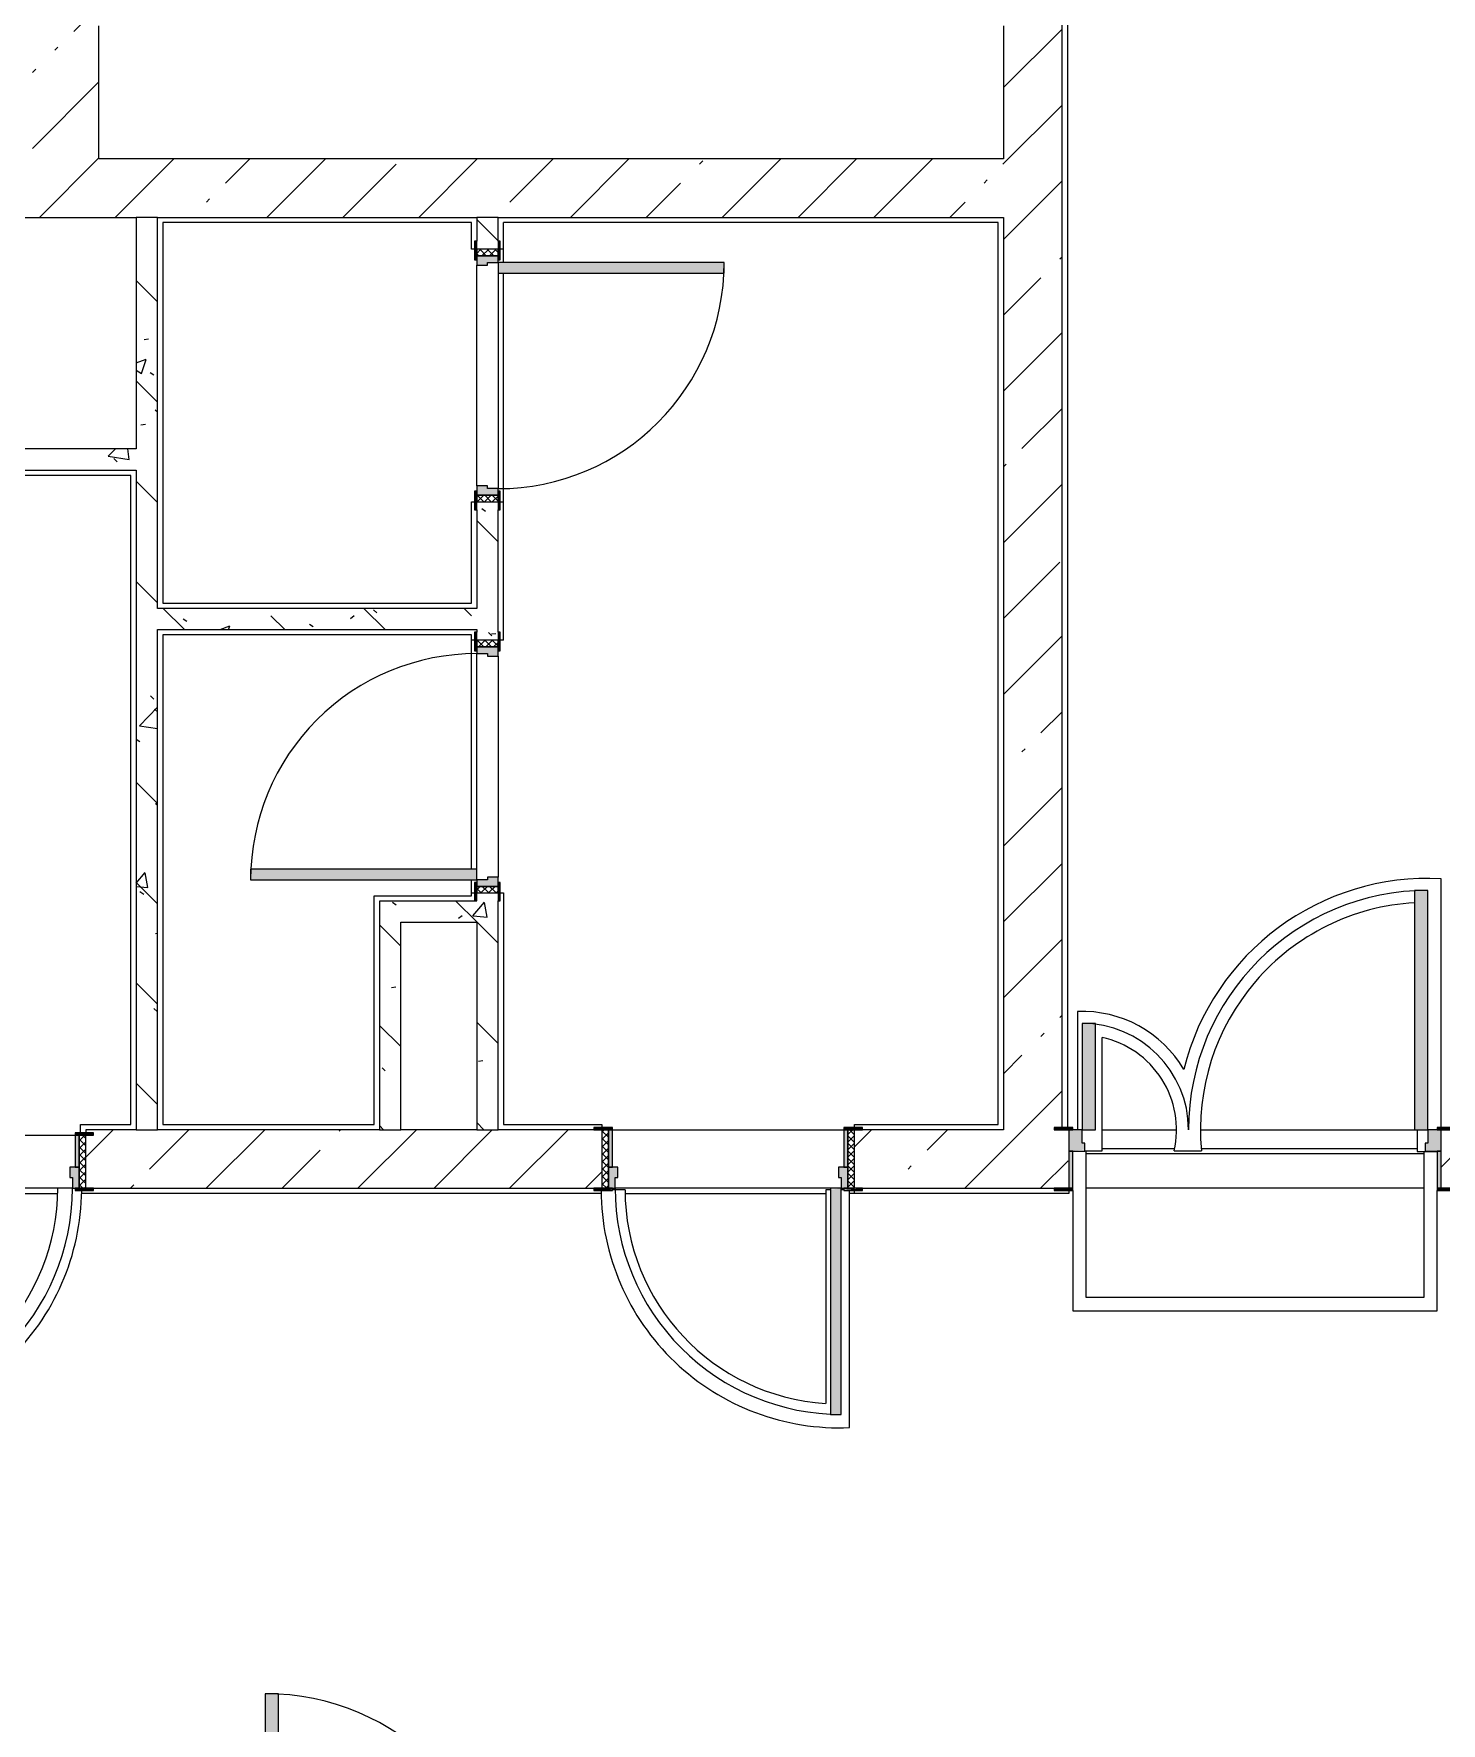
# Model space of a CAD drawing. Header units: millimetres. Extents: x -3377 to 186574, y -8553 to 29000.
# Drawn here: x 148729 to 154018, y 11389 to 17740 of the extents above; entities that cross this region are included whole.
import ezdxf

# ---------------------------------------------------------------- set-up
doc = ezdxf.new("R2010")
doc.units = ezdxf.units.MM
for name, color, linetype, lineweight, true_color in [('A-DOOR-3', 7, 'Continuous', 5, 0xaaaaaa), ('A-DOOR-4', 7, 'Continuous', 5, 0xe2e2e2), ('A-DOOR-FRAM-2', 7, 'Continuous', 5, 0xe2e2e2), ('A-DOOR-FRAM-3', 7, 'Continuous', 5, 0xaaaaaa), ('A-FLOR-1', 7, 'Continuous', 5, 0xaaaaaa), ('I-WALL-5', 7, 'Continuous', 5, 0x787878)]:
    doc.layers.add(name, color=color, linetype=linetype, lineweight=lineweight, true_color=true_color)
doc.layers.add('A-WALL', color=7, linetype='Continuous', lineweight=9)
doc.layers.add('I-WALL-3', color=7, linetype='Continuous', lineweight=5)
pattern_1 = [(45, (59563.6, 0), (-285.1231, 285.1231), []), (45, (59848.73, 0), (-285.1231, 285.1231), [504.031, -100.806, 16.764, -84.042])]
pattern_2 = [(135, (59563.6, 0), (-377.1708, -377.1708), [533.4, -88.9, 17.78, -88.9]), (135, (59563.6, 376.94), (-377.1708, -377.1708), []), (50, (59563.6, 0), (637.6445, -55.7866), [66.675, -733.425]), (355, (59563.6, 0), (-123.3494, 668.699), [53.34, -586.74]), (100.451, (59616.75, -4.65), (514.299, 612.908), [56.665, -623.315]), (46.184, (59563.6, 177.8), (948.7764, -147.15), [100.012, -1100.137]), (96.636, (59642.7, 165.5), (830.909, 865.997), [84.998, -934.973]), (351.184, (59563.6, 177.8), (830.918, 865.988), [80.01, -880.11]), (21, (59652.5, 133.35), (530.6506, -357.9283), [66.675, -733.425]), (326, (59652.5, 133.35), (216.308, 644.6585), [53.34, -586.74]), (71.451, (59696.7, 103.5), (746.9596, 286.7243), [56.665, -623.315]), (37.5, (59563.6, 0), (10.81053, 295.9426), [16.764, -562.864, 16.764, -578.866, -588.962]), (37.5, (59563.6, 0), (10.81053, 295.9426), [-1175.258, 16.764, -572.198]), (7.5, (59563.6, 0), (233.8692, 350.6318), [16.764, -322.834, 16.764, -549.529, -224.472]), (7.5, (59563.6, 0), (233.8692, 350.6318), [-905.891, 16.764, -207.708]), (327.5, (59365.36, 0), (474.5678, -20.0513), [16.764, -205.486, 16.764, -676.656, -920.115]), (327.5, (59365.36, 0), (474.5678, -20.0513), [-915.67, 16.764, -903.351]), (317.5, (59276.46, 0), (518.4522, 88.9934), [16.764, -272.161, 16.764, -443.738, -653.415]), (317.5, (59276.46, 0), (518.4522, 88.9934), [-749.427, 16.764, -636.651])]
pattern_3 = [(135, (1826.41, 104.685), (-14.14214, -14.14214), []), (225, (1826.41, 104.685), (14.14214, -14.14214), [])]
pattern_4 = [(45, (-296.384, 104.685), (-14.1421, 14.1421), []), (135, (-296.384, 104.685), (-14.1421, -14.1421), [])]

# ---------------------------------------------------------------- blocks, each defined once
blk = doc.blocks.new('110_Дверь_СКБ_2Ст - Д-1_л_Лестничная клетка EIS60 2-32142534-1_8_1_птичка')
at = {"layer": 'A-DOOR-4'}
for points in [[(662.5, 1010), (612.5, 1010), (612.5, 110), (662.5, 110), (662.5, 786.4)], [(-587.5, 510), (-637.5, 510), (-637.5, 110), (-587.5, 110), (-587.5, 499.2)], [(712.5, 30), (697.5, 30), (699.6, -110), (712.5, -110)]]:
    blk.add_hatch(color=256, dxfattribs=at).paths.add_polyline_path(points)
h = blk.add_hatch(color=256, dxfattribs=at)
h.paths.add_polyline_path([(662.5, 110), (662.5, 60), (652.5, 60), (652.5, 30), (712.5, 32.6), (712.5, 110)])
h.paths.add_polyline_path([(-637.5, 110), (-687.5, 110), (-687.2, 30), (-627.5, 35.6), (-627.5, 60), (-637.5, 60), (-637.5, 104.8)])
at = {"layer": 'A-DOOR-FRAM-2'}
for points in [[(-672.5, 118), (-742.5, 118), (-742.5, 110), (-672.5, 110)], [(729.9, 118), (697.5, 118), (697.5, 110), (767.5, 110), (767.5, 118)], [(-672.5, 30), (-687.5, 30), (-687.4, -110), (-672.5, -110), (-672.5, -21.5)], [(-687.4, -110), (-742.5, -110.2), (-742.5, -118), (-672.5, -118), (-674.5, -110)], [(767.5, -110), (697.5, -110), (698.9, -118), (767.5, -118)]]:
    blk.add_hatch(color=256, dxfattribs=at).paths.add_polyline_path(points)
at = {"layer": 'A-DOOR-3'}
for p, q in [((662.5, 1010), (612.5, 1010)), ((612.5, 1010), (612.5, 110)), ((662.5, 110), (662.5, 1010)), ((-637.5, 510), (-637.5, 110)), ((-587.5, 510), (-637.5, 510)), ((-587.5, 110), (-587.5, 510)), ((-637.5, 110), (-587.5, 110)), ((612.5, 110), (662.5, 110))]:
    blk.add_line(p, q, dxfattribs=at)
for centre, radius, start, end in [((662.5, 110), 900, 90, 180), ((-637.5, 110), 400, 360, 90)]:
    blk.add_arc(centre, radius, start, end, dxfattribs=at)
at = {"layer": 'A-DOOR-FRAM-3'}
for p, q in [((-672.5, 118), (-742.5, 118)), ((-742.5, 118), (-742.5, 110)), ((-742.5, 110), (-672.5, 110)), ((-637.5, 110), (-687.5, 110)), ((-687.5, 110), (-687.5, 30)), ((-672.5, 110), (-672.5, 118)), ((-637.5, 60), (-637.5, 110)), ((662.5, 110), (662.5, 60)), ((712.5, 110), (662.5, 110)), ((767.5, 118), (697.5, 118)), ((697.5, 118), (697.5, 110)), ((697.5, 110), (767.5, 110)), ((712.5, 30), (712.5, 110)), ((767.5, 110), (767.5, 118)), ((-687.5, 30), (-627.5, 30)), ((-672.5, 30), (-687.5, 30)), ((-687.5, 30), (-687.5, -110)), ((-672.5, -110), (-672.5, 30)), ((-627.5, 60), (-637.5, 60)), ((-627.5, 30), (-627.5, 60)), ((662.5, 60), (652.5, 60)), ((652.5, 60), (652.5, 30)), ((652.5, 30), (712.5, 30)), ((712.5, 30), (697.5, 30)), ((697.5, 30), (697.5, -110)), ((712.5, -110), (712.5, 30)), ((-672.5, -110), (-742.5, -110)), ((-742.5, -110), (-742.5, -118)), ((-742.5, -118), (-672.5, -118)), ((-687.5, -110), (-672.5, -110)), ((-672.5, -118), (-672.5, -110)), ((697.5, -110), (712.5, -110)), ((767.5, -110), (697.5, -110)), ((697.5, -110), (697.5, -118)), ((697.5, -118), (767.5, -118)), ((767.5, -118), (767.5, -110))]:
    blk.add_line(p, q, dxfattribs=at)
blk = doc.blocks.new('110_Дверь_СКБ_1Ст_Внутренняя1 - Д-8 950x2100h_охрана-V96-1_8_1_птичка')
at = {"layer": 'A-DOOR-3'}
h = blk.add_hatch(dxfattribs=at)
h.set_pattern_fill('FP_121', color=256, style=0, pattern_type=2)
h.set_pattern_definition([(135, (1826.41, 164.685), (-14.14214, -14.14214), []), (225, (1826.41, 164.685), (14.14214, -14.14214), [])])
h.paths.add_polyline_path([(462.5, 100), (462.5, -100), (487.5, -100), (487.5, 100)])
at = {"layer": 'A-DOOR-4'}
h = blk.add_hatch(color=256, dxfattribs=at)
h.paths.add_polyline_path([(462.5, 100), (437.5, 100), (437.5, 60), (427.5, 60), (427.5, 20), (462.5, 20)])
h.paths.add_polyline_path([(-412.5, 100), (-437.5, 100), (-437.5, 20), (-402.5, 20.4), (-402.5, 60), (-412.5, 60)])
at = {"layer": 'A-DOOR-FRAM-2'}
for points in [[(397.5, 950), (397.5, 100), (437.5, 100), (437.5, 950)], [(-422.5, 108), (-492.5, 108), (-492.5, 100), (-422.5, 100)], [(517.5, 108), (447.5, 108), (447.5, 100), (517.5, 100)], [(-437.5, 20), (-437.5, -100), (-422.5, -100), (-422.5, 20)], [(447.5, 20), (447.5, -100), (462.5, -100), (462.5, 20)], [(-492.5, -100), (-492.5, -108), (-422.5, -108), (-422.5, -100), (-462.5, -100)], [(487.5, -100), (447.5, -100), (447.5, -108), (517.5, -108), (517.5, -100), (490.5, -100)]]:
    blk.add_hatch(color=256, dxfattribs=at).paths.add_polyline_path(points)
at = {"layer": 'A-DOOR-FRAM-3'}
h = blk.add_hatch(dxfattribs=at)
h.set_pattern_fill('FP_122', color=256, style=0, pattern_type=2)
h.set_pattern_definition([(45, (-296.384, 164.685), (-14.1421, 14.1421), []), (135, (-296.384, 164.685), (-14.1421, -14.1421), [])])
h.paths.add_polyline_path([(-462.5, 100), (-462.5, -100), (-437.5, -100), (-437.5, 100)])
at = {"layer": 'A-DOOR-3'}
for p, q in [((437.5, 950), (397.5, 950)), ((397.5, 950), (397.5, 100)), ((437.5, 100), (437.5, 950)), ((397.5, 100), (437.5, 100))]:
    blk.add_line(p, q, dxfattribs=at)
blk.add_arc((437.5, 100), 850, 90, 180, dxfattribs=at)
at = {"layer": 'A-DOOR-FRAM-3'}
for p, q in [((-422.5, 108), (-492.5, 108)), ((-492.5, 108), (-492.5, 100)), ((-492.5, 100), (-422.5, 100)), ((-437.5, 100), (-462.5, 100)), ((-462.5, 100), (-462.5, -100)), ((-412.5, 100), (-437.5, 100)), ((-437.5, 100), (-437.5, 20)), ((-437.5, -100), (-437.5, 100)), ((-422.5, 100), (-437.5, 100)), ((-437.5, 100), (-437.5, 99)), ((-437.5, 99), (-422.5, 99)), ((-422.5, 100), (-422.5, 108)), ((-422.5, 99), (-422.5, 100)), ((-412.5, 60), (-412.5, 100)), ((437.5, 100), (437.5, 60)), ((462.5, 100), (437.5, 100)), ((517.5, 108), (447.5, 108)), ((447.5, 108), (447.5, 100)), ((462.5, 100), (447.5, 100)), ((447.5, 100), (447.5, 99)), ((447.5, 100), (517.5, 100)), ((447.5, 99), (462.5, 99)), ((462.5, 20), (462.5, 100)), ((487.5, 100), (462.5, 100)), ((462.5, 100), (462.5, -100)), ((462.5, 99), (462.5, 100)), ((487.5, -100), (487.5, 100)), ((517.5, 100), (517.5, 108)), ((-437.5, 20), (-402.5, 20)), ((-422.5, 20), (-437.5, 20)), ((-437.5, 20), (-437.5, -100)), ((-422.5, -100), (-422.5, 20)), ((-402.5, 60), (-412.5, 60)), ((-402.5, 20), (-402.5, 60)), ((437.5, 60), (427.5, 60)), ((427.5, 60), (427.5, 20)), ((427.5, 20), (462.5, 20)), ((462.5, 20), (447.5, 20)), ((447.5, 20), (447.5, -100)), ((462.5, -100), (462.5, 20)), ((-422.5, -100), (-492.5, -100)), ((-492.5, -100), (-492.5, -108)), ((-492.5, -108), (-422.5, -108)), ((-462.5, -100), (-437.5, -100)), ((-437.5, -100), (-422.5, -100)), ((-422.5, -108), (-422.5, -100)), ((447.5, -100), (462.5, -100)), ((517.5, -100), (447.5, -100)), ((447.5, -100), (447.5, -108)), ((447.5, -108), (517.5, -108)), ((462.5, -100), (487.5, -100)), ((517.5, -108), (517.5, -100))]:
    blk.add_line(p, q, dxfattribs=at)
blk = doc.blocks.new('110_Дверь_СКБ_1Ст_Внутренняя1 - Д-8_п_ 950x2100h_охрана 2-32201800-1_8_1_птичка')
at = {"layer": 'A-DOOR-3'}
h = blk.add_hatch(dxfattribs=at)
h.set_pattern_fill('FP_155', color=256, style=0, pattern_type=2)
h.set_pattern_definition([(135, (1826.41, 174.685), (-14.14214, -14.14214), []), (225, (1826.41, 174.685), (14.14214, -14.14214), [])])
h.paths.add_polyline_path([(462.5, 110), (462.5, -110), (487.5, -110), (487.5, 110)])
at = {"layer": 'A-DOOR-4'}
h = blk.add_hatch(color=256, dxfattribs=at)
h.paths.add_polyline_path([(462.5, 110), (437.5, 110), (437.5, 70), (427.5, 70), (427.5, 30), (462.5, 30)])
h.paths.add_polyline_path([(-422.5, 110), (-437.5, 110), (-437.5, 30), (-402.5, 30), (-402.5, 70), (-412.5, 70), (-412.5, 110)])
at = {"layer": 'A-DOOR-FRAM-2'}
for points in [[(-394.7, 960), (-412.5, 960), (-412.5, 110), (-372.5, 115.3), (-372.5, 960)], [(-443.8, 118), (-492.5, 118), (-492.5, 110), (-422.5, 115.3), (-422.5, 118), (-443.5, 118)], [(487.5, 118), (447.5, 115.3), (447.5, 110), (517.5, 110), (517.5, 118), (490, 118)], [(-437.5, 30), (-437.5, -110), (-422.5, -110), (-422.5, 30)], [(447.5, 30), (447.5, -110), (462.5, -110), (462.5, 30)], [(-422.5, -110), (-492.5, -110.2), (-492.5, -118), (-422.5, -118)], [(479, -110), (447.5, -110), (447.5, -118), (517.5, -118), (517.5, -110), (487.5, -110)]]:
    blk.add_hatch(color=256, dxfattribs=at).paths.add_polyline_path(points)
at = {"layer": 'A-DOOR-FRAM-3'}
h = blk.add_hatch(dxfattribs=at)
h.set_pattern_fill('FP_156', color=256, style=0, pattern_type=2)
h.set_pattern_definition([(45, (-296.384, 174.685), (-14.1421, 14.1421), []), (135, (-296.384, 174.685), (-14.1421, -14.1421), [])])
h.paths.add_polyline_path([(-462.5, 110), (-462.5, -110), (-437.5, -110), (-437.5, 110)])
at = {"layer": 'A-DOOR-3'}
for p, q in [((-412.5, 960), (-412.5, 110)), ((-372.5, 960), (-412.5, 960)), ((-372.5, 110), (-372.5, 960)), ((-412.5, 110), (-372.5, 110))]:
    blk.add_line(p, q, dxfattribs=at)
blk.add_arc((-412.5, 110), 850, 360, 90, dxfattribs=at)
at = {"layer": 'A-DOOR-FRAM-3'}
for p, q in [((-422.5, 118), (-492.5, 118)), ((-492.5, 118), (-492.5, 110)), ((-492.5, 110), (-422.5, 110)), ((-437.5, 110), (-462.5, 110)), ((-462.5, 110), (-462.5, -110)), ((-412.5, 110), (-437.5, 110)), ((-437.5, 110), (-437.5, 30)), ((-437.5, -110), (-437.5, 110)), ((-422.5, 110), (-437.5, 110)), ((-437.5, 110), (-437.5, 109)), ((-437.5, 109), (-422.5, 109)), ((-422.5, 110), (-422.5, 118)), ((-422.5, 109), (-422.5, 110)), ((-412.5, 70), (-412.5, 110)), ((-402.5, 70), (-412.5, 70)), ((-402.5, 30), (-402.5, 70)), ((437.5, 70), (427.5, 70)), ((427.5, 70), (427.5, 30)), ((437.5, 110), (437.5, 70)), ((462.5, 110), (437.5, 110)), ((517.5, 118), (447.5, 118)), ((447.5, 118), (447.5, 110)), ((462.5, 110), (447.5, 110)), ((447.5, 110), (447.5, 109)), ((447.5, 110), (517.5, 110)), ((447.5, 109), (462.5, 109)), ((462.5, 30), (462.5, 110)), ((487.5, 110), (462.5, 110)), ((462.5, 110), (462.5, -110)), ((462.5, 109), (462.5, 110)), ((487.5, -110), (487.5, 110)), ((517.5, 110), (517.5, 118)), ((-437.5, 30), (-402.5, 30)), ((-422.5, 30), (-437.5, 30)), ((-437.5, 30), (-437.5, -110)), ((-422.5, -110), (-422.5, 30)), ((427.5, 30), (462.5, 30)), ((462.5, 30), (447.5, 30)), ((447.5, 30), (447.5, -110)), ((462.5, -110), (462.5, 30)), ((-422.5, -110), (-492.5, -110)), ((-492.5, -110), (-492.5, -118)), ((-492.5, -118), (-422.5, -118)), ((-462.5, -110), (-437.5, -110)), ((-437.5, -110), (-422.5, -110)), ((-422.5, -118), (-422.5, -110)), ((447.5, -110), (462.5, -110)), ((517.5, -110), (447.5, -110)), ((447.5, -110), (447.5, -118)), ((447.5, -118), (517.5, -118)), ((462.5, -110), (487.5, -110)), ((517.5, -118), (517.5, -110))]:
    blk.add_line(p, q, dxfattribs=at)
blk = doc.blocks.new('110_Дверь_СКБ_2Ст - Д-2а_п_ Из коридора на лестницу-32215207-1_8_1_птичка')
at = {"layer": 'A-DOOR-4'}
for points in [[(-587.5, 100), (-587.5, 1000), (-637.5, 1000), (-637.2, 100), (-591.7, 100)], [(662.5, 100), (662.5, 500), (612.5, 500), (612.5, 100)], [(712.5, -100), (712.5, 20), (697.5, 20), (697.5, -100), (703.7, -100)]]:
    blk.add_hatch(color=256, dxfattribs=at).paths.add_polyline_path(points)
h = blk.add_hatch(color=256, dxfattribs=at)
h.paths.add_polyline_path([(-684.3, 20), (-627.5, 20), (-627.5, 50), (-637.5, 50), (-637.5, 100), (-687.5, 100), (-684.8, 20)])
h.paths.add_polyline_path([(662.5, 20), (712.5, 20), (712.5, 100), (662.5, 100), (662.5, 50), (652.5, 50), (652.5, 20)])
at = {"layer": 'A-DOOR-FRAM-2'}
for points in [[(-672.5, 100), (-672.5, 108), (-742.5, 108), (-742.5, 100), (-687.5, 100)], [(712.5, 100), (767.5, 100), (767.5, 108), (697.5, 108), (697.5, 100)], [(-684.8, -100), (-672.5, -100), (-672.5, 20), (-687.5, 20), (-687.5, -100)], [(-712.5, -108), (-672.5, -108), (-673.4, -100), (-742.5, -100), (-742.5, -108)], [(712.5, -108), (767.5, -107.4), (767.5, -100), (697.5, -100), (703, -108)]]:
    blk.add_hatch(color=256, dxfattribs=at).paths.add_polyline_path(points)
at = {"layer": 'A-DOOR-3'}
for p, q in [((-637.5, 1000), (-637.5, 100)), ((-587.5, 1000), (-637.5, 1000)), ((-587.5, 100), (-587.5, 1000)), ((662.5, 500), (612.5, 500)), ((612.5, 500), (612.5, 100)), ((662.5, 100), (662.5, 500)), ((-637.5, 100), (-587.5, 100)), ((612.5, 100), (662.5, 100))]:
    blk.add_line(p, q, dxfattribs=at)
for centre, radius, start, end in [((-637.5, 100), 900, 0, 90), ((662.5, 100), 400, 90, 180)]:
    blk.add_arc(centre, radius, start, end, dxfattribs=at)
at = {"layer": 'A-DOOR-FRAM-3'}
for p, q in [((-672.5, 108), (-742.5, 108)), ((-742.5, 108), (-742.5, 100)), ((-742.5, 100), (-672.5, 100)), ((-637.5, 100), (-687.5, 100)), ((-687.5, 100), (-687.5, 20)), ((-672.5, 100), (-672.5, 108)), ((-637.5, 50), (-637.5, 100)), ((662.5, 100), (662.5, 50)), ((712.5, 100), (662.5, 100)), ((767.5, 108), (697.5, 108)), ((697.5, 108), (697.5, 100)), ((697.5, 100), (767.5, 100)), ((712.5, 20), (712.5, 100)), ((767.5, 100), (767.5, 108)), ((-687.5, 20), (-627.5, 20)), ((-672.5, 20), (-687.5, 20)), ((-687.5, 20), (-687.5, -100)), ((-672.5, -100), (-672.5, 20)), ((-627.5, 50), (-637.5, 50)), ((-627.5, 20), (-627.5, 50)), ((662.5, 50), (652.5, 50)), ((652.5, 50), (652.5, 20)), ((652.5, 20), (712.5, 20)), ((712.5, 20), (697.5, 20)), ((697.5, 20), (697.5, -100)), ((712.5, -100), (712.5, 20)), ((-672.5, -100), (-742.5, -100)), ((-742.5, -100), (-742.5, -108)), ((-742.5, -108), (-672.5, -108)), ((-687.5, -100), (-672.5, -100)), ((-672.5, -108), (-672.5, -100)), ((697.5, -100), (712.5, -100)), ((767.5, -100), (697.5, -100)), ((697.5, -100), (697.5, -108)), ((697.5, -108), (767.5, -108)), ((767.5, -108), (767.5, -100))]:
    blk.add_line(p, q, dxfattribs=at)
blk = doc.blocks.new('110_Дверь_СКБ_1Ст_Внутренняя1 - Д-7_п__950x2100h_Туалет-32207265-1_8_1_птичка')
at = {"layer": 'A-DOOR-3'}
h = blk.add_hatch(dxfattribs=at)
h.set_pattern_fill('FP_123', color=256, style=0, pattern_type=2)
h.set_pattern_definition(pattern_3)
h.paths.add_polyline_path([(487.5, 40), (462.5, 40), (462.5, -40), (487.5, -40)])
at = {"layer": 'A-DOOR-4'}
h = blk.add_hatch(color=256, dxfattribs=at)
h.paths.add_polyline_path([(462.5, 16.3), (462.5, 40), (437.5, 40), (437.5, 0), (427.5, 0), (427.5, -40), (462.5, -40)])
h.paths.add_polyline_path([(-402.5, -16), (-402.5, 0), (-412.5, 0), (-412.5, 40), (-437.5, 40), (-437.5, -40), (-402.5, -40)])
at = {"layer": 'A-DOOR-FRAM-2'}
for points in [[(-372.5, 60), (-372.5, 890), (-412.5, 890), (-412.5, 40), (-372.5, 40)], [(-422.5, 40), (-422.5, 48), (-492.5, 48), (-492.5, 40), (-437.5, 40)], [(517.5, 48), (447.5, 48), (447.5, 40), (517.5, 40)], [(-422.5, -40), (-492.5, -40), (-492.5, -48), (-422.5, -48)], [(517.5, -40), (447.5, -40), (447.5, -48), (517.5, -48)]]:
    blk.add_hatch(color=256, dxfattribs=at).paths.add_polyline_path(points)
at = {"layer": 'A-DOOR-FRAM-3'}
h = blk.add_hatch(dxfattribs=at)
h.set_pattern_fill('FP_124', color=256, style=0, pattern_type=2)
h.set_pattern_definition(pattern_4)
h.paths.add_polyline_path([(-437.5, 40), (-462.5, 40), (-460.8, -40), (-437.5, -40)])
at = {"layer": 'A-DOOR-3'}
for p, q in [((-412.5, 890), (-412.5, 40)), ((-372.5, 890), (-412.5, 890)), ((-372.5, 40), (-372.5, 890)), ((-412.5, 40), (-372.5, 40))]:
    blk.add_line(p, q, dxfattribs=at)
blk.add_arc((-412.5, 40), 850, 360, 90, dxfattribs=at)
at = {"layer": 'A-DOOR-FRAM-3'}
for p, q in [((-422.5, 48), (-492.5, 48)), ((-492.5, 48), (-492.5, 40)), ((-492.5, 40), (-422.5, 40)), ((-437.5, 40), (-462.5, 40)), ((-462.5, 40), (-462.5, -40)), ((-412.5, 40), (-437.5, 40)), ((-437.5, 40), (-437.5, -40)), ((-437.5, -40), (-437.5, 40)), ((-422.5, 40), (-437.5, 40)), ((-437.5, 40), (-437.5, 39)), ((-437.5, 39), (-422.5, 39)), ((-422.5, 40), (-422.5, 48)), ((-422.5, 39), (-422.5, 40)), ((-412.5, 0), (-412.5, 40)), ((-402.5, 0), (-412.5, 0)), ((-402.5, -40), (-402.5, 0)), ((437.5, 0), (427.5, 0)), ((427.5, 0), (427.5, -40)), ((437.5, 40), (437.5, 0)), ((462.5, 40), (437.5, 40)), ((517.5, 48), (447.5, 48)), ((447.5, 48), (447.5, 40)), ((462.5, 40), (447.5, 40)), ((447.5, 40), (447.5, 39)), ((447.5, 40), (517.5, 40)), ((447.5, 39), (462.5, 39)), ((462.5, -40), (462.5, 40)), ((487.5, 40), (462.5, 40)), ((462.5, 40), (462.5, -40)), ((462.5, 39), (462.5, 40)), ((487.5, -40), (487.5, 40)), ((517.5, 40), (517.5, 48)), ((-422.5, -40), (-492.5, -40)), ((-492.5, -40), (-492.5, -48)), ((-492.5, -48), (-422.5, -48)), ((-462.5, -40), (-437.5, -40)), ((-422.5, -39), (-437.5, -39)), ((-437.5, -39), (-437.5, -40)), ((-437.5, -40), (-402.5, -40)), ((-437.5, -40), (-422.5, -40)), ((-422.5, -40), (-422.5, -39)), ((-422.5, -48), (-422.5, -40)), ((427.5, -40), (462.5, -40)), ((462.5, -39), (447.5, -39)), ((447.5, -39), (447.5, -40)), ((447.5, -40), (462.5, -40)), ((517.5, -40), (447.5, -40)), ((447.5, -40), (447.5, -48)), ((447.5, -48), (517.5, -48)), ((462.5, -40), (462.5, -39)), ((462.5, -40), (487.5, -40)), ((517.5, -48), (517.5, -40))]:
    blk.add_line(p, q, dxfattribs=at)
blk = doc.blocks.new('110_Дверь_СКБ_1Ст_Внутренняя1 - Д-7_л__950x2100h_Туалет-32209783-1_8_1_птичка')
at = {"layer": 'A-DOOR-3'}
h = blk.add_hatch(dxfattribs=at)
h.set_pattern_fill('FP_123', color=256, style=0, pattern_type=2)
h.set_pattern_definition(pattern_3)
h.paths.add_polyline_path([(462.5, 40), (462.5, -40), (487.5, -40), (487.5, 40)])
at = {"layer": 'A-DOOR-4'}
h = blk.add_hatch(color=256, dxfattribs=at)
h.paths.add_polyline_path([(-437.5, 40), (-437.5, -40), (-402.5, -40), (-402.5, 0), (-412.5, 0), (-412.5, 40)])
h.paths.add_polyline_path([(427.5, -16), (427.5, -40), (462.5, -40), (462.5, 40), (437.5, 40), (437.5, 0), (427.5, 0)])
at = {"layer": 'A-DOOR-FRAM-2'}
for points in [[(-412.5, 890), (-412.5, 40), (-372.5, 40), (-372.5, 890)], [(-492.5, 40), (-422.5, 40), (-422.5, 48), (-492.5, 48)], [(447.5, 40), (517.5, 40), (517.5, 48), (447.5, 48)], [(-492.5, -40), (-492.5, -48), (-422.5, -48), (-422.5, -40), (-472.6, -40)], [(447.5, -40), (447.5, -48), (517.5, -48), (515.1, -40), (462.5, -40)]]:
    blk.add_hatch(color=256, dxfattribs=at).paths.add_polyline_path(points)
at = {"layer": 'A-DOOR-FRAM-3'}
h = blk.add_hatch(dxfattribs=at)
h.set_pattern_fill('FP_124', color=256, style=0, pattern_type=2)
h.set_pattern_definition(pattern_4)
h.paths.add_polyline_path([(-462.5, 40), (-462.5, -40), (-437.5, -40), (-437.5, 40)])
at = {"layer": 'A-DOOR-3'}
for p, q in [((-412.5, 890), (-412.5, 40)), ((-372.5, 890), (-412.5, 890)), ((-372.5, 40), (-372.5, 890)), ((-412.5, 40), (-372.5, 40))]:
    blk.add_line(p, q, dxfattribs=at)
blk.add_arc((-412.5, 40), 850, 360, 90, dxfattribs=at)
at = {"layer": 'A-DOOR-FRAM-3'}
for p, q in [((-422.5, 48), (-492.5, 48)), ((-492.5, 48), (-492.5, 40)), ((-492.5, 40), (-422.5, 40)), ((-437.5, 40), (-462.5, 40)), ((-462.5, 40), (-462.5, -40)), ((-412.5, 40), (-437.5, 40)), ((-437.5, 40), (-437.5, -40)), ((-437.5, -40), (-437.5, 40)), ((-422.5, 40), (-437.5, 40)), ((-437.5, 40), (-437.5, 39)), ((-437.5, 39), (-422.5, 39)), ((-422.5, 40), (-422.5, 48)), ((-422.5, 39), (-422.5, 40)), ((-412.5, 0), (-412.5, 40)), ((-402.5, 0), (-412.5, 0)), ((-402.5, -40), (-402.5, 0)), ((437.5, 0), (427.5, 0)), ((427.5, 0), (427.5, -40)), ((437.5, 40), (437.5, 0)), ((462.5, 40), (437.5, 40)), ((517.5, 48), (447.5, 48)), ((447.5, 48), (447.5, 40)), ((462.5, 40), (447.5, 40)), ((447.5, 40), (447.5, 39)), ((447.5, 40), (517.5, 40)), ((447.5, 39), (462.5, 39)), ((462.5, -40), (462.5, 40)), ((487.5, 40), (462.5, 40)), ((462.5, 40), (462.5, -40)), ((462.5, 39), (462.5, 40)), ((487.5, -40), (487.5, 40)), ((517.5, 40), (517.5, 48)), ((-422.5, -40), (-492.5, -40)), ((-492.5, -40), (-492.5, -48)), ((-492.5, -48), (-422.5, -48)), ((-462.5, -40), (-437.5, -40)), ((-422.5, -39), (-437.5, -39)), ((-437.5, -39), (-437.5, -40)), ((-437.5, -40), (-402.5, -40)), ((-437.5, -40), (-422.5, -40)), ((-422.5, -40), (-422.5, -39)), ((-422.5, -48), (-422.5, -40)), ((427.5, -40), (462.5, -40)), ((462.5, -39), (447.5, -39)), ((447.5, -39), (447.5, -40)), ((447.5, -40), (462.5, -40)), ((517.5, -40), (447.5, -40)), ((447.5, -40), (447.5, -48)), ((447.5, -48), (517.5, -48)), ((462.5, -40), (462.5, -39)), ((462.5, -40), (487.5, -40)), ((517.5, -48), (517.5, -40))]:
    blk.add_line(p, q, dxfattribs=at)

msp = doc.modelspace()

# ---------------------------------------------------------------- hatches: boundary and pattern name
at = {"layer": 'I-WALL-3'}
h = msp.add_hatch(dxfattribs=at)
h.set_pattern_fill('FP_99', color=256, style=0, pattern_type=2)
h.set_pattern_definition(pattern_1)
h.paths.add_polyline_path([(148723.6, 17270), (148973.6, 17270), (148973.6, 27100), (148723.6, 27100), (148723.6, 17850)])
h = msp.add_hatch(dxfattribs=at)
h.set_pattern_fill('FP_99', color=256, style=0, pattern_type=2)
h.set_pattern_definition(pattern_1)
h.paths.add_polyline_path([(152563.6, 13620), (152563.6, 13628), (152593.6, 13628), (152593.2, 21150), (152373.6, 21150), (152373.6, 13620), (152387.4, 13620)])
h = msp.add_hatch(dxfattribs=at)
h.set_pattern_fill('FP_99', color=256, style=0, pattern_type=2)
h.set_pattern_definition(pattern_1)
h.paths.add_polyline_path([(149113.6, 17050), (152373.6, 17050), (152373.6, 17270), (146053.6, 17270), (146053.6, 17050), (149105.2, 17050)])
h = msp.add_hatch(dxfattribs=at)
h.set_pattern_fill('FP_99', color=256, style=0, pattern_type=2)
h.set_pattern_definition(pattern_1)
h.paths.add_polyline_path([(152353.6, 13400), (152373.6, 13400), (152373.6, 13620), (151813.6, 13620), (151813.6, 13400), (152177.7, 13400)])
h.paths.add_polyline_path([(150008, 13400), (150863.6, 13400), (150863.6, 13620), (148923.6, 13620), (148923.6, 13608), (148953.6, 13608), (148953.6, 13600), (148923.6, 13600), (148923.6, 13400), (149807.3, 13400)])
h = msp.add_hatch(dxfattribs=at)
h.set_pattern_fill('FP_99', color=256, style=0, pattern_type=2)
h.set_pattern_definition(pattern_1)
h.paths.add_polyline_path([(154246.3, 13400), (154363.6, 13400), (154363.6, 13620), (154018.6, 13620), (154018.6, 13400), (154143.6, 13400)])
h.paths.add_polyline_path([(152373.6, 13400), (152618.6, 13400), (152613.6, 13620), (152373.6, 13620)])
at = {"layer": 'I-WALL-5'}
h = msp.add_hatch(dxfattribs=at)
h.set_pattern_fill('FP_129', color=256, style=0, pattern_type=2)
h.set_pattern_definition(pattern_2)
h.paths.add_polyline_path([(149113.6, 13620), (149193.6, 13620), (149193.6, 17050), (149113.6, 17050), (149113.6, 13640)])
h = msp.add_hatch(dxfattribs=at)
h.set_pattern_fill('FP_129', color=256, style=0, pattern_type=2)
h.set_pattern_definition(pattern_2)
h.paths.add_polyline_path([(150473.6, 13620), (150473.6, 14510.1), (150393.6, 14510.1), (150393.6, 13620)])
h.paths.add_polyline_path([(150473.6, 15460.1), (150473.6, 15980.1), (150393.6, 15980.1), (150393.6, 15460.1)])
h.paths.add_polyline_path([(150393.6, 16930.1), (150473.6, 16930.1), (150473.6, 17050), (150393.6, 17050), (150393.6, 16960.1)])
h = msp.add_hatch(dxfattribs=at)
h.set_pattern_fill('FP_129', color=256, style=0, pattern_type=2)
h.set_pattern_definition(pattern_2)
h.paths.add_polyline_path([(149093.6, 16100), (149113.6, 16100), (149113.6, 16180), (146033.6, 16180), (146033.6, 16100), (149037.7, 16100)])
h = msp.add_hatch(dxfattribs=at)
h.set_pattern_fill('FP_129', color=256, style=0, pattern_type=2)
h.set_pattern_definition(pattern_2)
h.paths.add_polyline_path([(150373.6, 15500.1), (150393.6, 15500.1), (150393.6, 15580.1), (149193.6, 15580.1), (149193.6, 15500.1), (150008, 15500.1)])
h = msp.add_hatch(dxfattribs=at)
h.set_pattern_fill('FP_129', color=256, style=0, pattern_type=2)
h.set_pattern_definition(pattern_2)
h.paths.add_polyline_path([(150028, 14400), (150393.6, 14400), (150393.6, 14480), (150028, 14480), (150028, 14443.4)])
h = msp.add_hatch(dxfattribs=at)
h.set_pattern_fill('FP_129', color=256, style=0, pattern_type=2)
h.set_pattern_definition(pattern_2)
h.paths.add_polyline_path([(150102.2, 13620), (150108, 13624.3), (150108, 14400), (150028, 14400), (150028, 13620)])

# ---------------------------------------------------------------- linework, layer by layer
at = {"layer": 'A-FLOR-1'}
for p, q in [((152613.6, 21130), (152613.6, 13628)), ((150373.6, 17030), (149213.6, 17030)), ((149213.6, 17030), (149213.6, 15600.1)), ((150373.6, 16930.1), (150373.6, 17030)), ((152353.6, 17030), (150493.6, 17030)), ((150493.6, 16880.1), (150493.6, 17030)), ((152353.6, 13640), (152353.6, 17030)), ((150385.6, 16930.1), (150373.6, 16930.1)), ((150493.6, 16930.1), (150481.6, 16930.1)), ((150493.6, 15460.1), (150493.6, 16840.1)), ((149093.6, 16080), (146053.6, 16080)), ((149093.6, 13640), (149093.6, 16080)), ((150373.6, 15600.1), (150373.6, 15980.1)), ((150373.6, 15980.1), (150385.6, 15980.1)), ((150481.6, 15980.1), (150493.6, 15980.1)), ((149213.6, 15600.1), (150373.6, 15600.1)), ((150373.6, 15480.1), (149213.6, 15480.1)), ((149213.6, 15480.1), (149213.6, 13640)), ((150373.6, 14600.1), (150373.6, 15480.1)), ((150385.6, 15460.1), (150373.6, 15460.1)), ((150493.6, 15460.1), (150481.6, 15460.1)), ((150373.6, 14500), (150373.6, 14560.1)), ((154018.2, 13628), (154018.2, 14563.7)), ((150008, 13640), (150008, 14500)), ((150008, 14500), (150373.6, 14500)), ((150373.6, 14510.1), (150385.6, 14510.1)), ((150481.6, 14510.1), (150493.6, 14510.1)), ((150493.6, 14510.1), (150493.6, 13640)), ((152651.8, 14064.7), (152651.8, 13620)), ((152743.6, 13540.9), (152743.6, 13967)), ((148903.6, 13640), (149093.6, 13640)), ((148903.6, 13608), (148903.6, 13640)), ((149213.6, 13640), (150008, 13640)), ((150493.6, 13640), (150863.6, 13640)), ((150863.6, 13640), (150863.6, 13628)), ((151813.6, 13628), (151813.6, 13640)), ((151813.6, 13640), (152353.6, 13640)), ((153928.2, 13620), (153928.2, 13537.9)), ((152678.3, 13540.9), (152743.6, 13540.9)), ((152683.6, 12990), (152683.6, 13540)), ((153953.6, 13530), (152683.6, 13530)), ((152743.6, 13550), (153016, 13550)), ((153014.8, 13541.4), (153117.2, 13541.4)), ((153116.9, 13550), (153928.2, 13550)), ((153928.2, 13537.9), (154003.6, 13537.9)), ((153953.6, 13540), (153953.6, 12990)), ((148064.7, 13380), (148817.4, 13380)), ((148873.6, 13400), (148818.6, 13400)), ((150861.8, 13380), (148907.5, 13380)), ((150950.9, 13394.7), (150903.6, 13394.7)), ((150951.8, 13380), (151704.9, 13380)), ((151723.6, 13394.7), (151704.9, 13394.7)), ((151704.9, 13394.7), (151704.9, 12591.3)), ((151773.6, 13394.7), (151763.6, 13394.7)), ((151794.9, 12500.6), (151794.9, 13392)), ((152618.6, 13380), (151794.9, 13380)), ((151813.6, 13380), (151813.6, 13392)), ((152618.6, 13392), (152618.6, 13380)), ((152633.6, 13392), (152633.6, 12940)), ((154003.6, 12940), (154003.6, 13392)), ((153953.6, 12990), (152683.6, 12990)), ((152633.6, 12940), (154003.6, 12940))]:
    msp.add_line(p, q, dxfattribs=at)
for centre, radius, start, end in [((153968.6, 13620), 945, 86.9906, 166.09511), ((153968.6, 13620), 855, 93.35556, 185.27324), ((152668.6, 13620), 445, 30.68536, 92.15971), ((152668.6, 13620), 355, 347.21166, 77.80233), ((148013.6, 13400), 895, 267.50529, 359.48672), ((148013.6, 13400), 805, 273.63543, 0), ((151755.9, 13394.7), 895, 180.17419, 272.49471), ((151755.9, 13394.7), 805, 180, 266.36457)]:
    msp.add_arc(centre, radius, start, end, dxfattribs=at)
at = {"layer": 'A-WALL'}
for p, q in [((149193.6, 17050), (149113.6, 17050)), ((150473.6, 17050), (150393.6, 17050)), ((149113.6, 13620), (149193.6, 13620)), ((150028, 13620), (150108, 13620)), ((150393.6, 13620), (150473.6, 13620))]:
    msp.add_line(p, q, dxfattribs=at)
at = {"layer": 'I-WALL-3'}
for p, q in [((152593.6, 13628), (152593.6, 21150)), ((148973.6, 17270), (148973.6, 17770)), ((152373.6, 17770), (152373.6, 17270)), ((152373.6, 17270), (148973.6, 17270)), ((148184.6, 17050), (149113.6, 17050)), ((149113.6, 17050), (149113.6, 16180)), ((149193.6, 17050), (150393.6, 17050)), ((149193.6, 15580.1), (149193.6, 17050)), ((150393.6, 17050), (150393.6, 16960.1)), ((150473.6, 17050), (152373.6, 17050)), ((150473.6, 16960.1), (150473.6, 17050)), ((152373.6, 17050), (152373.6, 13620)), ((150393.6, 16040.1), (150393.6, 16870.1)), ((150473.6, 16840.1), (150473.6, 16030.1)), ((149113.6, 16180), (148184.6, 16180)), ((146033.6, 16100), (149113.6, 16100)), ((149113.6, 16100), (149113.6, 13620)), ((150393.6, 15950.1), (150393.6, 15580.1)), ((150473.6, 15490.1), (150473.6, 15950.1)), ((150393.6, 15580.1), (149193.6, 15580.1)), ((149193.6, 15500.1), (150393.6, 15500.1)), ((149193.6, 13620), (149193.6, 15500.1)), ((150393.6, 15500.1), (150393.6, 15490.1)), ((150393.6, 14600.1), (150393.6, 15410.1)), ((150473.6, 15400.1), (150473.6, 14570.1)), ((150393.6, 14480), (150028, 14480)), ((150028, 14480), (150028, 13620)), ((150473.6, 13620), (150473.6, 14480.1)), ((150108, 14400), (150393.6, 14400)), ((150108, 13620), (150108, 14400)), ((150393.6, 14400), (150393.6, 13620)), ((148013.6, 13600), (148883.6, 13600)), ((149113.6, 13620), (148923.6, 13620)), ((148923.6, 13620), (148923.6, 13608)), ((150028, 13620), (149193.6, 13620)), ((150393.6, 13620), (150108, 13620)), ((150833.6, 13620), (150473.6, 13620)), ((150903.6, 13620), (151773.6, 13620)), ((152373.6, 13620), (151843.6, 13620)), ((152743.6, 13620), (153022.5, 13620)), ((153114.5, 13620), (153918.6, 13620)), ((148818.6, 13400), (148064.7, 13400)), ((148953.6, 13400), (150833.6, 13400)), ((151723.6, 13400), (150913.6, 13400)), ((151843.6, 13400), (152373.6, 13400)), ((152373.6, 13400), (152563.6, 13400)), ((153953.6, 13400), (152683.6, 13400))]:
    msp.add_line(p, q, dxfattribs=at)

# ---------------------------------------------------------------- block references
at = {"layer": 'A-DOOR-3'}
for name, p, rotation in [('110_Дверь_СКБ_1Ст_Внутренняя1 - Д-7_п__950x2100h_Туалет-32207265-1_8_1_птичка', (150433.6, 16467.6), 270), ('110_Дверь_СКБ_1Ст_Внутренняя1 - Д-7_л__950x2100h_Туалет-32209783-1_8_1_птичка', (150433.6, 14972.6), 90), ('110_Дверь_СКБ_1Ст_Внутренняя1 - Д-8 950x2100h_охрана-V96-1_8_1_птичка', (148461.1, 13500), 180), ('110_Дверь_СКБ_1Ст_Внутренняя1 - Д-8_п_ 950x2100h_охрана 2-32201800-1_8_1_птичка', (151351.1, 13510), 180)]:
    msp.add_blockref(name, p, dxfattribs=dict(at, rotation=rotation))
for name, p in [('110_Дверь_СКБ_2Ст - Д-1_л_Лестничная клетка EIS60 2-32142534-1_8_1_птичка', (153306.1, 13510)), ('110_Дверь_СКБ_2Ст - Д-2а_п_ Из коридора на лестницу-32215207-1_8_1_птичка', (150236.1, 10500))]:
    msp.add_blockref(name, p, dxfattribs=at)

doc.saveas('drawing.dxf')
